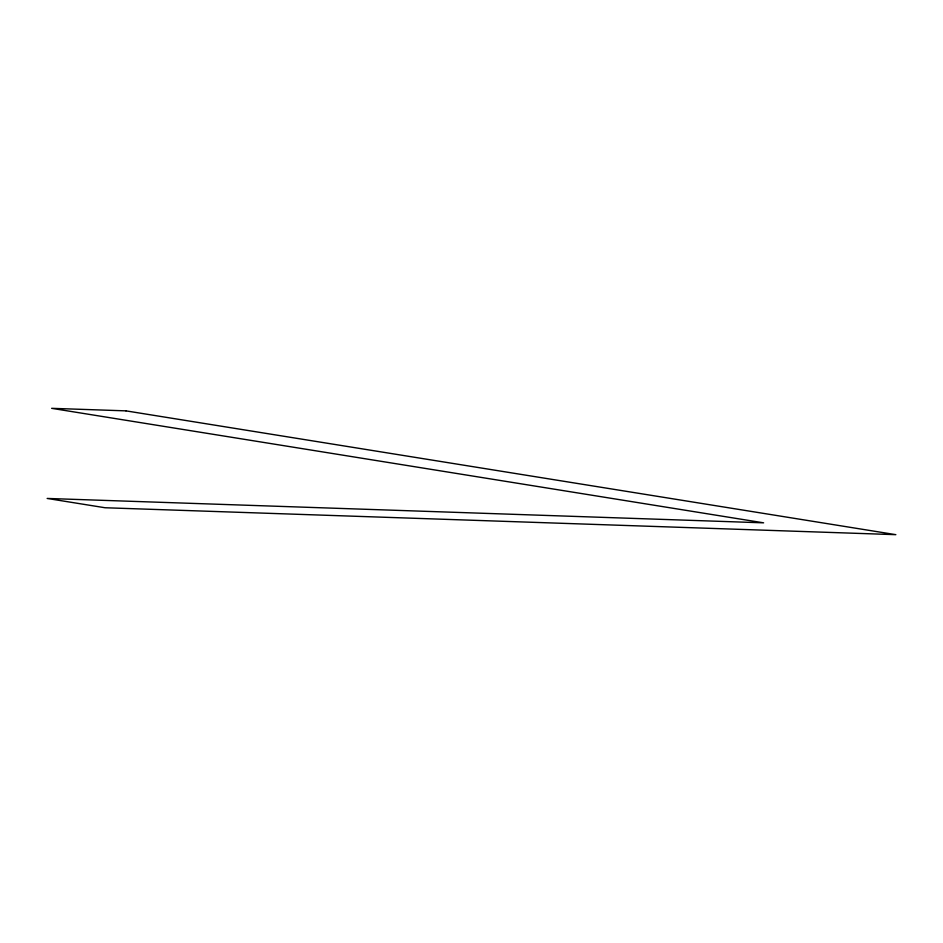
<?xml version="1.0" encoding="UTF-8"?>
<svg xmlns="http://www.w3.org/2000/svg" width="943" height="943" viewBox="0 0 943 943"><rect width="100%" height="100%" fill="white"/><g stroke="black" fill="none" stroke-linecap="round" stroke-linejoin="round"><path stroke-width="1.41" d="M125.973 410.865L51.641 408.331L763.618 522.835L47.15 498.446L105.05 507.747L895.85 534.669L125.973 410.865"/></g></svg>
